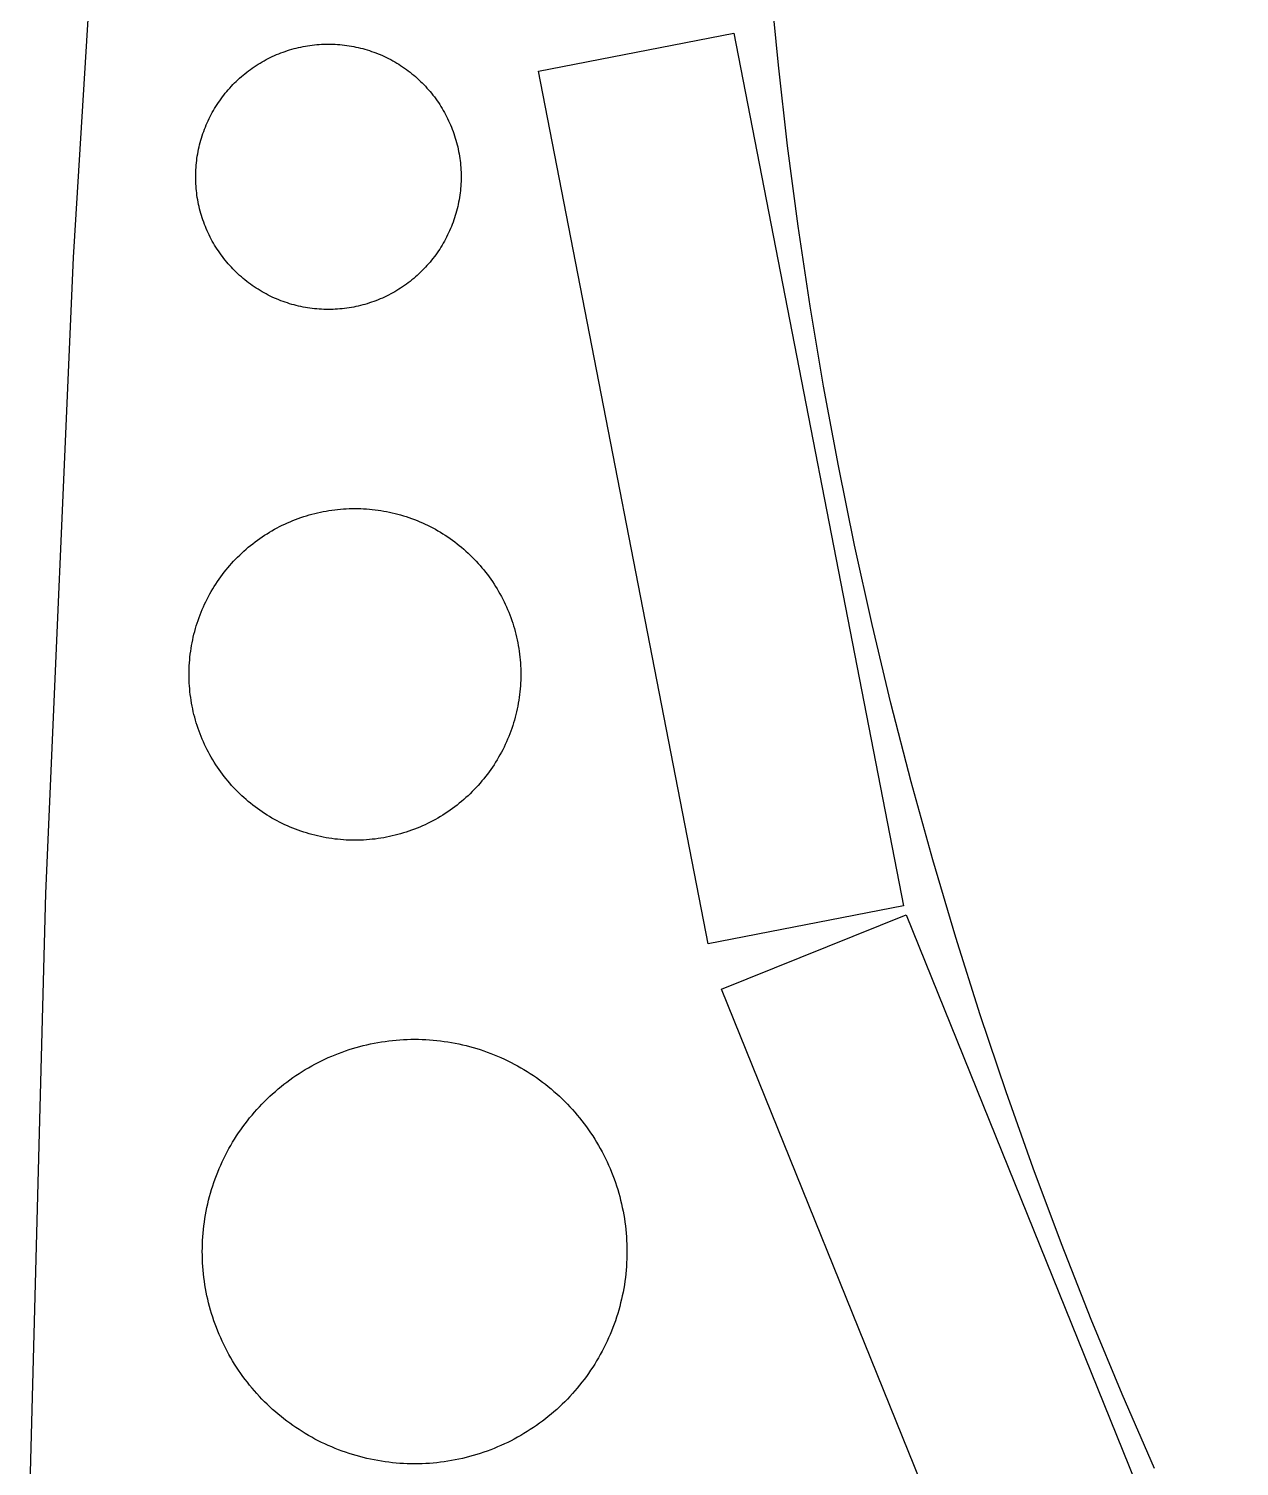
# Model space of a CAD drawing. Header units: metres. Extents: x 0 to 272, y 0 to 710.
# Drawn here: x 0.8 to 183.3, y 205.6 to 422.3 of the extents above; entities that cross this region are included whole.
import ezdxf

# ---------------------------------------------------------------- set-up
doc = ezdxf.new("R2010")
doc.units = ezdxf.units.M

msp = doc.modelspace()

# ---------------------------------------------------------------- linework, layer by layer
for p, q in [((13.3977, 483.661), (7.53755, 387.848)), ((113.835, 416.83), (112.664, 428.991)), ((77.6831, 415.906), (107.132, 421.63)), ((107.132, 421.63), (132.7, 290.092)), ((37.5476, 418.126), (37.8653, 418.271)), ((37.8653, 418.271), (38.1854, 418.41)), ((38.1854, 418.41), (38.5079, 418.544)), ((38.5079, 418.544), (38.8326, 418.672)), ((38.8326, 418.672), (39.1596, 418.794)), ((39.1596, 418.794), (39.4886, 418.91)), ((39.4886, 418.91), (39.8197, 419.021)), ((39.8197, 419.021), (40.1526, 419.126)), ((40.1526, 419.126), (40.4872, 419.225)), ((40.4872, 419.225), (40.8236, 419.319)), ((40.8236, 419.319), (41.1616, 419.406)), ((41.1616, 419.406), (41.501, 419.487)), ((41.501, 419.487), (41.8418, 419.563)), ((41.8418, 419.563), (42.1838, 419.633)), ((42.1838, 419.633), (42.527, 419.696)), ((42.527, 419.696), (42.8713, 419.754)), ((42.8713, 419.754), (43.2165, 419.805)), ((43.2165, 419.805), (43.5626, 419.851)), ((43.5626, 419.851), (43.9094, 419.89)), ((43.9094, 419.89), (44.2569, 419.924)), ((44.2569, 419.924), (44.6049, 419.951)), ((44.6049, 419.951), (44.9533, 419.973)), ((44.9533, 419.973), (45.302, 419.988)), ((45.302, 419.988), (45.6509, 419.997)), ((45.6509, 419.997), (46, 420)), ((46, 420), (46.349, 419.997)), ((46.349, 419.997), (46.698, 419.988)), ((46.698, 419.988), (47.0467, 419.973)), ((47.0467, 419.973), (47.3951, 419.951)), ((47.3951, 419.951), (47.7431, 419.924)), ((47.7431, 419.924), (48.0906, 419.89)), ((48.0906, 419.89), (48.4374, 419.851)), ((48.4374, 419.851), (48.7834, 419.805)), ((48.7834, 419.805), (49.1287, 419.754)), ((49.1287, 419.754), (49.473, 419.696)), ((49.473, 419.696), (49.8162, 419.633)), ((49.8162, 419.633), (50.1582, 419.563)), ((50.1582, 419.563), (50.499, 419.487)), ((50.499, 419.487), (50.8384, 419.406)), ((50.8384, 419.406), (51.1764, 419.319)), ((51.1764, 419.319), (51.5127, 419.225)), ((51.5127, 419.225), (51.8474, 419.126)), ((51.8474, 419.126), (52.1803, 419.021)), ((52.1803, 419.021), (52.5114, 418.91)), ((52.5114, 418.91), (52.8404, 418.794)), ((52.8404, 418.794), (53.1674, 418.672)), ((53.1674, 418.672), (53.4921, 418.544)), ((53.4921, 418.544), (53.8146, 418.41)), ((53.8146, 418.41), (54.1347, 418.271)), ((54.1347, 418.271), (54.4524, 418.126)), ((33.9637, 415.973), (34.2443, 416.18)), ((34.2443, 416.18), (34.5285, 416.383)), ((34.5285, 416.383), (34.8161, 416.581)), ((34.8161, 416.581), (35.1072, 416.773)), ((35.1072, 416.773), (35.4016, 416.961)), ((35.4016, 416.961), (35.6992, 417.143)), ((35.6992, 417.143), (36, 417.32)), ((36, 417.32), (36.3038, 417.492)), ((36.3038, 417.492), (36.6106, 417.659)), ((36.6106, 417.659), (36.9202, 417.82)), ((36.9202, 417.82), (37.2326, 417.976)), ((37.2326, 417.976), (37.5476, 418.126)), ((54.4524, 418.126), (54.7674, 417.976)), ((54.7674, 417.976), (55.0798, 417.82)), ((55.0798, 417.82), (55.3894, 417.659)), ((55.3894, 417.659), (55.6962, 417.492)), ((55.6962, 417.492), (56, 417.32)), ((56, 417.32), (56.3008, 417.143)), ((56.3008, 417.143), (56.5984, 416.961)), ((56.5984, 416.961), (56.8928, 416.773)), ((56.8928, 416.773), (57.1839, 416.581)), ((57.1839, 416.581), (57.4715, 416.383)), ((57.4715, 416.383), (57.7557, 416.18)), ((57.7557, 416.18), (58.0363, 415.973)), ((115.218, 404.691), (113.835, 416.83)), ((31.3729, 413.64), (31.6132, 413.893)), ((31.6132, 413.893), (31.8578, 414.142)), ((31.8578, 414.142), (32.1068, 414.387)), ((32.1068, 414.387), (32.36, 414.627)), ((32.36, 414.627), (32.6174, 414.863)), ((32.6174, 414.863), (32.8788, 415.094)), ((32.8788, 415.094), (33.1442, 415.321)), ((33.1442, 415.321), (33.4136, 415.543)), ((33.4136, 415.543), (33.6868, 415.76)), ((33.6868, 415.76), (33.9637, 415.973)), ((58.0363, 415.973), (58.3132, 415.76)), ((58.3132, 415.76), (58.5864, 415.543)), ((58.5864, 415.543), (58.8557, 415.321)), ((58.8557, 415.321), (59.1212, 415.094)), ((59.1212, 415.094), (59.3826, 414.863)), ((59.3826, 414.863), (59.64, 414.627)), ((59.64, 414.627), (59.8932, 414.387)), ((59.8932, 414.387), (60.1421, 414.142)), ((60.1421, 414.142), (60.3868, 413.893)), ((60.3868, 413.893), (60.6271, 413.64)), ((103.251, 284.368), (77.6831, 415.906)), ((29.617, 411.472), (29.8197, 411.756)), ((29.8197, 411.756), (30.0273, 412.036)), ((30.0273, 412.036), (30.2398, 412.313)), ((30.2398, 412.313), (30.4571, 412.586)), ((30.4571, 412.586), (30.6791, 412.856)), ((30.6791, 412.856), (30.9058, 413.121)), ((30.9058, 413.121), (31.1371, 413.383)), ((31.1371, 413.383), (31.3729, 413.64)), ((60.6271, 413.64), (60.8629, 413.383)), ((60.8629, 413.383), (61.0942, 413.121)), ((61.0942, 413.121), (61.3209, 412.856)), ((61.3209, 412.856), (61.5429, 412.586)), ((61.5429, 412.586), (61.7602, 412.313)), ((61.7602, 412.313), (61.9727, 412.036)), ((61.9727, 412.036), (62.1803, 411.756)), ((62.1803, 411.756), (62.383, 411.472)), ((28.341, 409.389), (28.5076, 409.696)), ((28.5076, 409.696), (28.6795, 410)), ((28.6795, 410), (28.8566, 410.301)), ((28.8566, 410.301), (29.039, 410.598)), ((29.039, 410.598), (29.2266, 410.893)), ((29.2266, 410.893), (29.4192, 411.184)), ((29.4192, 411.184), (29.617, 411.472)), ((62.383, 411.472), (62.5807, 411.184)), ((62.5807, 411.184), (62.7734, 410.893)), ((62.7734, 410.893), (62.961, 410.598)), ((62.961, 410.598), (63.1433, 410.301)), ((63.1433, 410.301), (63.3205, 410)), ((63.3205, 410), (63.4924, 409.696)), ((63.4924, 409.696), (63.659, 409.389)), ((27.3284, 407.167), (27.4563, 407.492)), ((27.4563, 407.492), (27.5899, 407.815)), ((27.5899, 407.815), (27.7291, 408.135)), ((27.7291, 408.135), (27.8738, 408.452)), ((27.8738, 408.452), (28.0241, 408.767)), ((28.0241, 408.767), (28.1799, 409.08)), ((28.1799, 409.08), (28.341, 409.389)), ((63.659, 409.389), (63.8201, 409.08)), ((63.8201, 409.08), (63.9759, 408.767)), ((63.9759, 408.767), (64.1261, 408.452)), ((64.1261, 408.452), (64.2709, 408.135)), ((64.2709, 408.135), (64.4101, 407.815)), ((64.4101, 407.815), (64.5437, 407.492)), ((64.5437, 407.492), (64.6716, 407.167)), ((26.6815, 405.176), (26.7748, 405.513)), ((26.7748, 405.513), (26.8739, 405.847)), ((26.8739, 405.847), (26.9789, 406.18)), ((26.9789, 406.18), (27.0896, 406.511)), ((27.0896, 406.511), (27.2061, 406.84)), ((27.2061, 406.84), (27.3284, 407.167)), ((64.6716, 407.167), (64.7938, 406.84)), ((64.7938, 406.84), (64.9104, 406.511)), ((64.9104, 406.511), (65.0211, 406.18)), ((65.0211, 406.18), (65.1261, 405.847)), ((65.1261, 405.847), (65.2252, 405.513)), ((65.2252, 405.513), (65.3185, 405.176)), ((26.1946, 402.783), (26.2462, 403.129)), ((26.2462, 403.129), (26.3038, 403.473)), ((26.3038, 403.473), (26.3674, 403.816)), ((26.3674, 403.816), (26.437, 404.158)), ((26.437, 404.158), (26.5126, 404.499)), ((26.5126, 404.499), (26.5941, 404.838)), ((26.5941, 404.838), (26.6815, 405.176)), ((65.3185, 405.176), (65.4059, 404.838)), ((65.4059, 404.838), (65.4874, 404.499)), ((65.4874, 404.499), (65.5629, 404.158)), ((65.5629, 404.158), (65.6325, 403.816)), ((65.6325, 403.816), (65.6962, 403.473)), ((65.6962, 403.473), (65.7538, 403.129)), ((65.7538, 403.129), (65.8054, 402.783)), ((116.812, 392.579), (115.218, 404.691)), ((26.0122, 400.698), (26.0274, 401.047)), ((26.0274, 401.047), (26.0487, 401.395)), ((26.0487, 401.395), (26.0761, 401.743)), ((26.0761, 401.743), (26.1096, 402.091)), ((26.1096, 402.091), (26.1491, 402.437)), ((26.1491, 402.437), (26.1946, 402.783)), ((65.8054, 402.783), (65.8509, 402.437)), ((65.8509, 402.437), (65.8904, 402.091)), ((65.8904, 402.091), (65.9239, 401.743)), ((65.9239, 401.743), (65.9513, 401.395)), ((65.9513, 401.395), (65.9726, 401.047)), ((65.9726, 401.047), (65.9878, 400.698)), ((26, 400), (26.003, 400.349)), ((26.003, 399.651), (26, 400)), ((26.003, 400.349), (26.0122, 400.698)), ((26.0122, 399.302), (26.003, 399.651)), ((26.0274, 398.953), (26.0122, 399.302)), ((26.0487, 398.605), (26.0274, 398.953)), ((65.9726, 398.953), (65.9513, 398.605)), ((65.9878, 399.302), (65.9726, 398.953)), ((65.9878, 400.698), (65.9969, 400.349)), ((65.9969, 399.651), (65.9878, 399.302)), ((65.9969, 400.349), (66, 400)), ((66, 400), (65.9969, 399.651)), ((26.0761, 398.257), (26.0487, 398.605)), ((26.1096, 397.909), (26.0761, 398.257)), ((26.1491, 397.563), (26.1096, 397.909)), ((26.1946, 397.217), (26.1491, 397.563)), ((26.2462, 396.871), (26.1946, 397.217)), ((26.3038, 396.527), (26.2462, 396.871)), ((26.3674, 396.184), (26.3038, 396.527)), ((65.6962, 396.527), (65.6325, 396.184)), ((65.7538, 396.871), (65.6962, 396.527)), ((65.8054, 397.217), (65.7538, 396.871)), ((65.8509, 397.563), (65.8054, 397.217)), ((65.8904, 397.909), (65.8509, 397.563)), ((65.9239, 398.257), (65.8904, 397.909)), ((65.9513, 398.605), (65.9239, 398.257)), ((26.437, 395.842), (26.3674, 396.184)), ((26.5126, 395.501), (26.437, 395.842)), ((26.5941, 395.162), (26.5126, 395.501)), ((26.6815, 394.824), (26.5941, 395.162)), ((26.7748, 394.487), (26.6815, 394.824)), ((26.8739, 394.153), (26.7748, 394.487)), ((65.2252, 394.487), (65.1261, 394.153)), ((65.3185, 394.824), (65.2252, 394.487)), ((65.4059, 395.162), (65.3185, 394.824)), ((65.4874, 395.501), (65.4059, 395.162)), ((65.5629, 395.842), (65.4874, 395.501)), ((65.6325, 396.184), (65.5629, 395.842)), ((26.9789, 393.82), (26.8739, 394.153)), ((27.0896, 393.489), (26.9789, 393.82)), ((27.2061, 393.16), (27.0896, 393.489)), ((27.3284, 392.833), (27.2061, 393.16)), ((27.4563, 392.508), (27.3284, 392.833)), ((27.5899, 392.185), (27.4563, 392.508)), ((27.7291, 391.865), (27.5899, 392.185)), ((64.4101, 392.185), (64.2709, 391.865)), ((64.5437, 392.508), (64.4101, 392.185)), ((64.6716, 392.833), (64.5437, 392.508)), ((64.7938, 393.16), (64.6716, 392.833)), ((64.9104, 393.489), (64.7938, 393.16)), ((65.0211, 393.82), (64.9104, 393.489)), ((65.1261, 394.153), (65.0211, 393.82)), ((118.618, 380.496), (116.812, 392.579)), ((27.8738, 391.548), (27.7291, 391.865)), ((28.0241, 391.233), (27.8738, 391.548)), ((28.1799, 390.92), (28.0241, 391.233)), ((28.341, 390.611), (28.1799, 390.92)), ((28.5076, 390.304), (28.341, 390.611)), ((28.6795, 390), (28.5076, 390.304)), ((63.4924, 390.304), (63.3205, 390)), ((63.659, 390.611), (63.4924, 390.304)), ((63.8201, 390.92), (63.659, 390.611)), ((63.9759, 391.233), (63.8201, 390.92)), ((64.1261, 391.548), (63.9759, 391.233)), ((64.2709, 391.865), (64.1261, 391.548)), ((7.53755, 387.848), (3.35045, 291.947)), ((28.8566, 389.699), (28.6795, 390)), ((29.039, 389.402), (28.8566, 389.699)), ((29.2266, 389.107), (29.039, 389.402)), ((29.4192, 388.816), (29.2266, 389.107)), ((29.617, 388.528), (29.4192, 388.816)), ((29.8197, 388.244), (29.617, 388.528)), ((30.0273, 387.964), (29.8197, 388.244)), ((30.2398, 387.687), (30.0273, 387.964)), ((61.9727, 387.964), (61.7602, 387.687)), ((62.1803, 388.244), (61.9727, 387.964)), ((62.383, 388.528), (62.1803, 388.244)), ((62.5807, 388.816), (62.383, 388.528)), ((62.7734, 389.107), (62.5807, 388.816)), ((62.961, 389.402), (62.7734, 389.107)), ((63.1433, 389.699), (62.961, 389.402)), ((63.3205, 390), (63.1433, 389.699)), ((30.4571, 387.414), (30.2398, 387.687)), ((30.6791, 387.144), (30.4571, 387.414)), ((30.9058, 386.879), (30.6791, 387.144)), ((31.1371, 386.617), (30.9058, 386.879)), ((31.3729, 386.36), (31.1371, 386.617)), ((31.6132, 386.107), (31.3729, 386.36)), ((31.8578, 385.858), (31.6132, 386.107)), ((32.1068, 385.613), (31.8578, 385.858)), ((60.1421, 385.858), (59.8932, 385.613)), ((60.3868, 386.107), (60.1421, 385.858)), ((60.6271, 386.36), (60.3868, 386.107)), ((60.8629, 386.617), (60.6271, 386.36)), ((61.0942, 386.879), (60.8629, 386.617)), ((61.3209, 387.144), (61.0942, 386.879)), ((61.5429, 387.414), (61.3209, 387.144)), ((61.7602, 387.687), (61.5429, 387.414)), ((32.36, 385.373), (32.1068, 385.613)), ((32.6174, 385.137), (32.36, 385.373)), ((32.8788, 384.906), (32.6174, 385.137)), ((33.1442, 384.679), (32.8788, 384.906)), ((33.4136, 384.457), (33.1442, 384.679)), ((33.6868, 384.24), (33.4136, 384.457)), ((33.9637, 384.027), (33.6868, 384.24)), ((34.2443, 383.82), (33.9637, 384.027)), ((34.5285, 383.617), (34.2443, 383.82)), ((34.8161, 383.419), (34.5285, 383.617)), ((57.4715, 383.617), (57.1839, 383.419)), ((57.7557, 383.82), (57.4715, 383.617)), ((58.0363, 384.027), (57.7557, 383.82)), ((58.3132, 384.24), (58.0363, 384.027)), ((58.5864, 384.457), (58.3132, 384.24)), ((58.8557, 384.679), (58.5864, 384.457)), ((59.1212, 384.906), (58.8557, 384.679)), ((59.3826, 385.137), (59.1212, 384.906)), ((59.64, 385.373), (59.3826, 385.137)), ((59.8932, 385.613), (59.64, 385.373)), ((35.1072, 383.227), (34.8161, 383.419)), ((35.4016, 383.039), (35.1072, 383.227)), ((35.6992, 382.857), (35.4016, 383.039)), ((36, 382.679), (35.6992, 382.857)), ((36.3038, 382.508), (36, 382.679)), ((36.6106, 382.341), (36.3038, 382.508)), ((36.9202, 382.18), (36.6106, 382.341)), ((37.2326, 382.024), (36.9202, 382.18)), ((37.5476, 381.874), (37.2326, 382.024)), ((37.8653, 381.729), (37.5476, 381.874)), ((38.1854, 381.59), (37.8653, 381.729)), ((38.5079, 381.456), (38.1854, 381.59)), ((38.8326, 381.328), (38.5079, 381.456)), ((53.4921, 381.456), (53.1674, 381.328)), ((53.8146, 381.59), (53.4921, 381.456)), ((54.1347, 381.729), (53.8146, 381.59)), ((54.4524, 381.874), (54.1347, 381.729)), ((54.7674, 382.024), (54.4524, 381.874)), ((55.0798, 382.18), (54.7674, 382.024)), ((55.3894, 382.341), (55.0798, 382.18)), ((55.6962, 382.508), (55.3894, 382.341)), ((56, 382.679), (55.6962, 382.508)), ((56.3008, 382.857), (56, 382.679)), ((56.5984, 383.039), (56.3008, 382.857)), ((56.8928, 383.227), (56.5984, 383.039)), ((57.1839, 383.419), (56.8928, 383.227)), ((39.1596, 381.206), (38.8326, 381.328)), ((39.4886, 381.09), (39.1596, 381.206)), ((39.8197, 380.979), (39.4886, 381.09)), ((40.1526, 380.874), (39.8197, 380.979)), ((40.4872, 380.775), (40.1526, 380.874)), ((40.8236, 380.681), (40.4872, 380.775)), ((41.1616, 380.594), (40.8236, 380.681)), ((41.501, 380.513), (41.1616, 380.594)), ((41.8418, 380.437), (41.501, 380.513)), ((42.1838, 380.367), (41.8418, 380.437)), ((42.527, 380.304), (42.1838, 380.367)), ((42.8713, 380.246), (42.527, 380.304)), ((43.2165, 380.195), (42.8713, 380.246)), ((43.5626, 380.149), (43.2165, 380.195)), ((43.9094, 380.11), (43.5626, 380.149)), ((44.2569, 380.076), (43.9094, 380.11)), ((44.6049, 380.049), (44.2569, 380.076)), ((44.9533, 380.027), (44.6049, 380.049)), ((45.302, 380.012), (44.9533, 380.027)), ((45.6509, 380.003), (45.302, 380.012)), ((46, 380), (45.6509, 380.003)), ((46.349, 380.003), (46, 380)), ((46.698, 380.012), (46.349, 380.003)), ((47.0467, 380.027), (46.698, 380.012)), ((47.3951, 380.049), (47.0467, 380.027)), ((47.7431, 380.076), (47.3951, 380.049)), ((48.0906, 380.11), (47.7431, 380.076)), ((48.4374, 380.149), (48.0906, 380.11)), ((48.7834, 380.195), (48.4374, 380.149)), ((49.1287, 380.246), (48.7834, 380.195)), ((49.473, 380.304), (49.1287, 380.246)), ((49.8162, 380.367), (49.473, 380.304)), ((50.1582, 380.437), (49.8162, 380.367)), ((50.499, 380.513), (50.1582, 380.437)), ((50.8384, 380.594), (50.499, 380.513)), ((51.1764, 380.681), (50.8384, 380.594)), ((51.5127, 380.775), (51.1764, 380.681)), ((51.8474, 380.874), (51.5127, 380.775)), ((52.1803, 380.979), (51.8474, 380.874)), ((52.5114, 381.09), (52.1803, 380.979)), ((52.8404, 381.206), (52.5114, 381.09)), ((53.1674, 381.328), (52.8404, 381.206)), ((120.635, 368.446), (118.618, 380.496)), ((122.861, 356.434), (120.635, 368.446)), ((125.297, 344.462), (122.861, 356.434)), ((42.2746, 348.776), (42.6907, 348.908)), ((42.6907, 348.908), (43.1091, 349.032)), ((43.1091, 349.032), (43.5295, 349.148)), ((43.5295, 349.148), (43.952, 349.257)), ((43.952, 349.257), (44.3762, 349.359)), ((44.3762, 349.359), (44.8022, 349.454)), ((44.8022, 349.454), (45.2298, 349.541)), ((45.2298, 349.541), (45.6588, 349.62)), ((45.6588, 349.62), (46.0891, 349.692)), ((46.0891, 349.692), (46.5207, 349.757)), ((46.5207, 349.757), (46.9533, 349.814)), ((46.9533, 349.814), (47.3868, 349.863)), ((47.3868, 349.863), (47.8211, 349.905)), ((47.8211, 349.905), (48.2561, 349.939)), ((48.2561, 349.939), (48.6916, 349.966)), ((48.6916, 349.966), (49.1275, 349.985)), ((49.1275, 349.985), (49.5637, 349.996)), ((49.5637, 349.996), (50, 350)), ((50, 350), (50.4363, 349.996)), ((50.4363, 349.996), (50.8725, 349.985)), ((50.8725, 349.985), (51.3084, 349.966)), ((51.3084, 349.966), (51.7439, 349.939)), ((51.7439, 349.939), (52.1789, 349.905)), ((52.1789, 349.905), (52.6132, 349.863)), ((52.6132, 349.863), (53.0467, 349.814)), ((53.0467, 349.814), (53.4793, 349.757)), ((53.4793, 349.757), (53.9109, 349.692)), ((53.9109, 349.692), (54.3412, 349.62)), ((54.3412, 349.62), (54.7702, 349.541)), ((54.7702, 349.541), (55.1978, 349.454)), ((55.1978, 349.454), (55.6238, 349.359)), ((55.6238, 349.359), (56.048, 349.257)), ((56.048, 349.257), (56.4705, 349.148)), ((56.4705, 349.148), (56.8909, 349.032)), ((56.8909, 349.032), (57.3093, 348.908)), ((57.3093, 348.908), (57.7254, 348.776)), ((37.5, 346.651), (37.8797, 346.865)), ((37.8797, 346.865), (38.2632, 347.074)), ((38.2632, 347.074), (38.6502, 347.275)), ((38.6502, 347.275), (39.0407, 347.47)), ((39.0407, 347.47), (39.4345, 347.658)), ((39.4345, 347.658), (39.8316, 347.839)), ((39.8316, 347.839), (40.2317, 348.013)), ((40.2317, 348.013), (40.6348, 348.18)), ((40.6348, 348.18), (41.0408, 348.34)), ((41.0408, 348.34), (41.4495, 348.492)), ((41.4495, 348.492), (41.8608, 348.638)), ((41.8608, 348.638), (42.2746, 348.776)), ((57.7254, 348.776), (58.1392, 348.638)), ((58.1392, 348.638), (58.5505, 348.492)), ((58.5505, 348.492), (58.9592, 348.34)), ((58.9592, 348.34), (59.3652, 348.18)), ((59.3652, 348.18), (59.7683, 348.013)), ((59.7683, 348.013), (60.1684, 347.839)), ((60.1684, 347.839), (60.5654, 347.658)), ((60.5654, 347.658), (60.9593, 347.47)), ((60.9593, 347.47), (61.3498, 347.275)), ((61.3498, 347.275), (61.7368, 347.074)), ((61.7368, 347.074), (62.1202, 346.865)), ((62.1202, 346.865), (62.5, 346.651)), ((34.267, 344.429), (34.6085, 344.7)), ((34.6085, 344.7), (34.9546, 344.966)), ((34.9546, 344.966), (35.3054, 345.225)), ((35.3054, 345.225), (35.6606, 345.479)), ((35.6606, 345.479), (36.0202, 345.726)), ((36.0202, 345.726), (36.384, 345.967)), ((36.384, 345.967), (36.752, 346.201)), ((36.752, 346.201), (37.124, 346.429)), ((37.124, 346.429), (37.5, 346.651)), ((62.5, 346.651), (62.8759, 346.429)), ((62.8759, 346.429), (63.248, 346.201)), ((63.248, 346.201), (63.616, 345.967)), ((63.616, 345.967), (63.9798, 345.726)), ((63.9798, 345.726), (64.3394, 345.479)), ((64.3394, 345.479), (64.6946, 345.225)), ((64.6946, 345.225), (65.0454, 344.966)), ((65.0454, 344.966), (65.3915, 344.7)), ((65.3915, 344.7), (65.733, 344.429)), ((31.7162, 342.05), (32.0165, 342.366)), ((32.0165, 342.366), (32.3223, 342.678)), ((32.3223, 342.678), (32.6335, 342.983)), ((32.6335, 342.983), (32.95, 343.284)), ((32.95, 343.284), (33.2717, 343.579)), ((33.2717, 343.579), (33.5985, 343.868)), ((33.5985, 343.868), (33.9303, 344.151)), ((33.9303, 344.151), (34.267, 344.429)), ((65.733, 344.429), (66.0697, 344.151)), ((66.0697, 344.151), (66.4015, 343.868)), ((66.4015, 343.868), (66.7283, 343.579)), ((66.7283, 343.579), (67.05, 343.284)), ((67.05, 343.284), (67.3665, 342.983)), ((67.3665, 342.983), (67.6777, 342.678)), ((67.6777, 342.678), (67.9835, 342.366)), ((67.9835, 342.366), (68.2838, 342.05)), ((127.941, 332.534), (125.297, 344.462)), ((30.0341, 340.045), (30.2997, 340.392)), ((30.2997, 340.392), (30.5714, 340.733)), ((30.5714, 340.733), (30.8489, 341.07)), ((30.8489, 341.07), (31.1322, 341.401)), ((31.1322, 341.401), (31.4214, 341.728)), ((31.4214, 341.728), (31.7162, 342.05)), ((68.2838, 342.05), (68.5786, 341.728)), ((68.5786, 341.728), (68.8677, 341.401)), ((68.8677, 341.401), (69.1511, 341.07)), ((69.1511, 341.07), (69.4286, 340.733)), ((69.4286, 340.733), (69.7003, 340.392)), ((69.7003, 340.392), (69.9659, 340.045)), ((28.5708, 337.876), (28.7988, 338.248)), ((28.7988, 338.248), (29.0332, 338.616)), ((29.0332, 338.616), (29.274, 338.98)), ((29.274, 338.98), (29.5212, 339.339)), ((29.5212, 339.339), (29.7746, 339.695)), ((29.7746, 339.695), (30.0341, 340.045)), ((69.9659, 340.045), (70.2254, 339.695)), ((70.2254, 339.695), (70.4788, 339.339)), ((70.4788, 339.339), (70.7259, 338.98)), ((70.7259, 338.98), (70.9668, 338.616)), ((70.9668, 338.616), (71.2012, 338.248)), ((71.2012, 338.248), (71.4292, 337.876)), ((27.3423, 335.565), (27.5301, 335.959)), ((27.5301, 335.959), (27.7248, 336.35)), ((27.7248, 336.35), (27.9263, 336.737)), ((27.9263, 336.737), (28.1345, 337.12)), ((28.1345, 337.12), (28.3493, 337.5)), ((28.3493, 337.5), (28.5708, 337.876)), ((71.4292, 337.876), (71.6506, 337.5)), ((71.6506, 337.5), (71.8655, 337.12)), ((71.8655, 337.12), (72.0737, 336.737)), ((72.0737, 336.737), (72.2752, 336.35)), ((72.2752, 336.35), (72.4698, 335.959)), ((72.4698, 335.959), (72.6577, 335.565)), ((26.5077, 333.55), (26.6605, 333.959)), ((26.6605, 333.959), (26.8204, 334.365)), ((26.8204, 334.365), (26.9874, 334.768)), ((26.9874, 334.768), (27.1614, 335.168)), ((27.1614, 335.168), (27.3423, 335.565)), ((72.6577, 335.565), (72.8386, 335.168)), ((72.8386, 335.168), (73.0126, 334.768)), ((73.0126, 334.768), (73.1796, 334.365)), ((73.1796, 334.365), (73.3395, 333.959)), ((73.3395, 333.959), (73.4923, 333.55)), ((25.8519, 331.47), (25.9684, 331.891)), ((25.9684, 331.891), (26.0924, 332.309)), ((26.0924, 332.309), (26.2236, 332.725)), ((26.2236, 332.725), (26.362, 333.139)), ((26.362, 333.139), (26.5077, 333.55)), ((73.4923, 333.55), (73.638, 333.139)), ((73.638, 333.139), (73.7764, 332.725)), ((73.7764, 332.725), (73.9076, 332.309)), ((73.9076, 332.309), (74.0315, 331.891)), ((74.0315, 331.891), (74.1481, 331.47)), ((130.793, 320.655), (127.941, 332.534)), ((25.3798, 329.341), (25.4593, 329.77)), ((25.4593, 329.77), (25.5463, 330.198)), ((25.5463, 330.198), (25.6407, 330.624)), ((25.6407, 330.624), (25.7426, 331.048)), ((25.7426, 331.048), (25.8519, 331.47)), ((74.1481, 331.47), (74.2574, 331.048)), ((74.2574, 331.048), (74.3592, 330.624)), ((74.3592, 330.624), (74.4537, 330.198)), ((74.4537, 330.198), (74.5407, 329.77)), ((74.5407, 329.77), (74.6202, 329.341)), ((25.0609, 326.744), (25.0951, 327.179)), ((25.0951, 327.179), (25.1369, 327.613)), ((25.1369, 327.613), (25.1863, 328.047)), ((25.1863, 328.047), (25.2433, 328.479)), ((25.2433, 328.479), (25.3078, 328.911)), ((25.3078, 328.911), (25.3798, 329.341)), ((74.6202, 329.341), (74.6922, 328.911)), ((74.6922, 328.911), (74.7567, 328.479)), ((74.7567, 328.479), (74.8136, 328.047)), ((74.8136, 328.047), (74.863, 327.613)), ((74.863, 327.613), (74.9049, 327.179)), ((74.9049, 327.179), (74.9391, 326.744)), ((25, 325), (25.0038, 325.436)), ((25.0038, 325.436), (25.0152, 325.872)), ((25.0152, 325.872), (25.0343, 326.308)), ((25.0343, 326.308), (25.0609, 326.744)), ((74.9391, 326.744), (74.9657, 326.308)), ((74.9657, 326.308), (74.9848, 325.872)), ((74.9848, 325.872), (74.9962, 325.436)), ((74.9962, 325.436), (75, 325)), ((25.0038, 324.564), (25, 325)), ((25.0152, 324.128), (25.0038, 324.564)), ((25.0343, 323.692), (25.0152, 324.128)), ((25.0609, 323.256), (25.0343, 323.692)), ((25.0951, 322.821), (25.0609, 323.256)), ((74.9391, 323.256), (74.9049, 322.821)), ((74.9657, 323.692), (74.9391, 323.256)), ((74.9848, 324.128), (74.9657, 323.692)), ((74.9962, 324.564), (74.9848, 324.128)), ((75, 325), (74.9962, 324.564)), ((25.1369, 322.387), (25.0951, 322.821)), ((25.1863, 321.953), (25.1369, 322.387)), ((25.2433, 321.521), (25.1863, 321.953)), ((25.3078, 321.089), (25.2433, 321.521)), ((25.3798, 320.659), (25.3078, 321.089)), ((74.6922, 321.089), (74.6202, 320.659)), ((74.7567, 321.521), (74.6922, 321.089)), ((74.8136, 321.953), (74.7567, 321.521)), ((74.863, 322.387), (74.8136, 321.953)), ((74.9049, 322.821), (74.863, 322.387)), ((25.4593, 320.23), (25.3798, 320.659)), ((25.5463, 319.802), (25.4593, 320.23)), ((25.6407, 319.376), (25.5463, 319.802)), ((25.7426, 318.952), (25.6407, 319.376)), ((25.8519, 318.53), (25.7426, 318.952)), ((25.9684, 318.109), (25.8519, 318.53)), ((74.1481, 318.53), (74.0315, 318.109)), ((74.2574, 318.952), (74.1481, 318.53)), ((74.3592, 319.376), (74.2574, 318.952)), ((74.4537, 319.802), (74.3592, 319.376)), ((74.5407, 320.23), (74.4537, 319.802)), ((74.6202, 320.659), (74.5407, 320.23)), ((133.852, 308.827), (130.793, 320.655)), ((26.0924, 317.691), (25.9684, 318.109)), ((26.2236, 317.275), (26.0924, 317.691)), ((26.362, 316.861), (26.2236, 317.275)), ((26.5077, 316.449), (26.362, 316.861)), ((26.6605, 316.041), (26.5077, 316.449)), ((73.4923, 316.449), (73.3395, 316.041)), ((73.638, 316.861), (73.4923, 316.449)), ((73.7764, 317.275), (73.638, 316.861)), ((73.9076, 317.691), (73.7764, 317.275)), ((74.0315, 318.109), (73.9076, 317.691)), ((26.8204, 315.635), (26.6605, 316.041)), ((26.9874, 315.232), (26.8204, 315.635)), ((27.1614, 314.832), (26.9874, 315.232)), ((27.3423, 314.435), (27.1614, 314.832)), ((27.5301, 314.041), (27.3423, 314.435)), ((72.6577, 314.435), (72.4698, 314.041)), ((72.8386, 314.832), (72.6577, 314.435)), ((73.0126, 315.232), (72.8386, 314.832)), ((73.1796, 315.635), (73.0126, 315.232)), ((73.3395, 316.041), (73.1796, 315.635)), ((27.7248, 313.65), (27.5301, 314.041)), ((27.9263, 313.263), (27.7248, 313.65)), ((28.1345, 312.88), (27.9263, 313.263)), ((28.3493, 312.5), (28.1345, 312.88)), ((28.5708, 312.124), (28.3493, 312.5)), ((28.7988, 311.752), (28.5708, 312.124)), ((71.4292, 312.124), (71.2012, 311.752)), ((71.6506, 312.5), (71.4292, 312.124)), ((71.8655, 312.88), (71.6506, 312.5)), ((72.0737, 313.263), (71.8655, 312.88)), ((72.2752, 313.65), (72.0737, 313.263)), ((72.4698, 314.041), (72.2752, 313.65)), ((29.0332, 311.384), (28.7988, 311.752)), ((29.274, 311.02), (29.0332, 311.384)), ((29.5212, 310.661), (29.274, 311.02)), ((29.7746, 310.305), (29.5212, 310.661)), ((30.0341, 309.955), (29.7746, 310.305)), ((30.2997, 309.608), (30.0341, 309.955)), ((69.9659, 309.955), (69.7003, 309.608)), ((70.2254, 310.305), (69.9659, 309.955)), ((70.4788, 310.661), (70.2254, 310.305)), ((70.7259, 311.02), (70.4788, 310.661)), ((70.9668, 311.384), (70.7259, 311.02)), ((71.2012, 311.752), (70.9668, 311.384)), ((30.5714, 309.267), (30.2997, 309.608)), ((30.8489, 308.93), (30.5714, 309.267)), ((31.1322, 308.599), (30.8489, 308.93)), ((31.4214, 308.272), (31.1322, 308.599)), ((31.7162, 307.95), (31.4214, 308.272)), ((32.0165, 307.634), (31.7162, 307.95)), ((68.2838, 307.95), (67.9835, 307.634)), ((68.5786, 308.272), (68.2838, 307.95)), ((68.8677, 308.599), (68.5786, 308.272)), ((69.1511, 308.93), (68.8677, 308.599)), ((69.4286, 309.267), (69.1511, 308.93)), ((69.7003, 309.608), (69.4286, 309.267)), ((137.117, 297.054), (133.852, 308.827)), ((32.3223, 307.322), (32.0165, 307.634)), ((32.6335, 307.016), (32.3223, 307.322)), ((32.95, 306.716), (32.6335, 307.016)), ((33.2717, 306.421), (32.95, 306.716)), ((33.5985, 306.132), (33.2717, 306.421)), ((33.9303, 305.849), (33.5985, 306.132)), ((34.267, 305.571), (33.9303, 305.849)), ((34.6085, 305.3), (34.267, 305.571)), ((65.733, 305.571), (65.3915, 305.3)), ((66.0697, 305.849), (65.733, 305.571)), ((66.4015, 306.132), (66.0697, 305.849)), ((66.7283, 306.421), (66.4015, 306.132)), ((67.05, 306.716), (66.7283, 306.421)), ((67.3665, 307.016), (67.05, 306.716)), ((67.6777, 307.322), (67.3665, 307.016)), ((67.9835, 307.634), (67.6777, 307.322)), ((34.9546, 305.034), (34.6085, 305.3)), ((35.3054, 304.775), (34.9546, 305.034)), ((35.6606, 304.521), (35.3054, 304.775)), ((36.0202, 304.274), (35.6606, 304.521)), ((36.384, 304.033), (36.0202, 304.274)), ((36.752, 303.799), (36.384, 304.033)), ((37.124, 303.571), (36.752, 303.799)), ((37.5, 303.349), (37.124, 303.571)), ((37.8797, 303.135), (37.5, 303.349)), ((62.5, 303.349), (62.1202, 303.135)), ((62.8759, 303.571), (62.5, 303.349)), ((63.248, 303.799), (62.8759, 303.571)), ((63.616, 304.033), (63.248, 303.799)), ((63.9798, 304.274), (63.616, 304.033)), ((64.3394, 304.521), (63.9798, 304.274)), ((64.6946, 304.775), (64.3394, 304.521)), ((65.0454, 305.034), (64.6946, 304.775)), ((65.3915, 305.3), (65.0454, 305.034)), ((38.2632, 302.926), (37.8797, 303.135)), ((38.6502, 302.725), (38.2632, 302.926)), ((39.0407, 302.53), (38.6502, 302.725)), ((39.4345, 302.342), (39.0407, 302.53)), ((39.8316, 302.161), (39.4345, 302.342)), ((40.2317, 301.987), (39.8316, 302.161)), ((40.6348, 301.82), (40.2317, 301.987)), ((41.0408, 301.66), (40.6348, 301.82)), ((41.4495, 301.508), (41.0408, 301.66)), ((41.8608, 301.362), (41.4495, 301.508)), ((42.2746, 301.224), (41.8608, 301.362)), ((42.6907, 301.092), (42.2746, 301.224)), ((57.7254, 301.224), (57.3093, 301.092)), ((58.1392, 301.362), (57.7254, 301.224)), ((58.5505, 301.508), (58.1392, 301.362)), ((58.9592, 301.66), (58.5505, 301.508)), ((59.3652, 301.82), (58.9592, 301.66)), ((59.7683, 301.987), (59.3652, 301.82)), ((60.1684, 302.161), (59.7683, 301.987)), ((60.5654, 302.342), (60.1684, 302.161)), ((60.9593, 302.53), (60.5654, 302.342)), ((61.3498, 302.725), (60.9593, 302.53)), ((61.7368, 302.926), (61.3498, 302.725)), ((62.1202, 303.135), (61.7368, 302.926)), ((43.1091, 300.968), (42.6907, 301.092)), ((43.5295, 300.852), (43.1091, 300.968)), ((43.952, 300.743), (43.5295, 300.852)), ((44.3762, 300.641), (43.952, 300.743)), ((44.8022, 300.546), (44.3762, 300.641)), ((45.2298, 300.459), (44.8022, 300.546)), ((45.6588, 300.38), (45.2298, 300.459)), ((46.0891, 300.308), (45.6588, 300.38)), ((46.5207, 300.243), (46.0891, 300.308)), ((46.9533, 300.186), (46.5207, 300.243)), ((47.3868, 300.137), (46.9533, 300.186)), ((47.8211, 300.095), (47.3868, 300.137)), ((48.2561, 300.061), (47.8211, 300.095)), ((48.6916, 300.034), (48.2561, 300.061)), ((49.1275, 300.015), (48.6916, 300.034)), ((49.5637, 300.004), (49.1275, 300.015)), ((50, 300), (49.5637, 300.004)), ((50.4363, 300.004), (50, 300)), ((50.8725, 300.015), (50.4363, 300.004)), ((51.3084, 300.034), (50.8725, 300.015)), ((51.7439, 300.061), (51.3084, 300.034)), ((52.1789, 300.095), (51.7439, 300.061)), ((52.6132, 300.137), (52.1789, 300.095)), ((53.0467, 300.186), (52.6132, 300.137)), ((53.4793, 300.243), (53.0467, 300.186)), ((53.9109, 300.308), (53.4793, 300.243)), ((54.3412, 300.38), (53.9109, 300.308)), ((54.7702, 300.459), (54.3412, 300.38)), ((55.1978, 300.546), (54.7702, 300.459)), ((55.6238, 300.641), (55.1978, 300.546)), ((56.048, 300.743), (55.6238, 300.641)), ((56.4705, 300.852), (56.048, 300.743)), ((56.8909, 300.968), (56.4705, 300.852)), ((57.3093, 301.092), (56.8909, 300.968)), ((140.587, 285.34), (137.117, 297.054)), ((3.35045, 291.947), (0.83766, 195.988)), ((132.7, 290.092), (103.251, 284.368)), ((105.276, 277.535), (133.091, 288.773)), ((133.091, 288.773), (183.288, 164.53)), ((144.26, 273.688), (140.587, 285.34)), ((155.473, 153.292), (105.276, 277.535)), ((148.137, 262.102), (144.26, 273.688)), ((49.6441, 268.602), (50.1796, 268.76)), ((50.1796, 268.76), (50.7178, 268.91)), ((50.7178, 268.91), (51.2585, 269.049)), ((51.2585, 269.049), (51.8016, 269.18)), ((51.8016, 269.18), (52.3468, 269.301)), ((52.3468, 269.301), (52.8941, 269.412)), ((52.8941, 269.412), (53.4433, 269.514)), ((53.4433, 269.514), (53.9941, 269.606)), ((53.9941, 269.606), (54.5464, 269.689)), ((54.5464, 269.689), (55.1002, 269.761)), ((55.1002, 269.761), (55.6551, 269.825)), ((55.6551, 269.825), (56.211, 269.878)), ((56.211, 269.878), (56.7678, 269.922)), ((56.7678, 269.922), (57.3252, 269.956)), ((57.3252, 269.956), (57.8832, 269.98)), ((57.8832, 269.98), (58.4415, 269.995)), ((58.4415, 269.995), (59, 270)), ((59, 270), (59.5585, 269.995)), ((59.5585, 269.995), (60.1168, 269.98)), ((60.1168, 269.98), (60.6747, 269.956)), ((60.6747, 269.956), (61.2322, 269.922)), ((61.2322, 269.922), (61.789, 269.878)), ((61.789, 269.878), (62.3449, 269.825)), ((62.3449, 269.825), (62.8998, 269.761)), ((62.8998, 269.761), (63.4535, 269.689)), ((63.4535, 269.689), (64.0059, 269.606)), ((64.0059, 269.606), (64.5567, 269.514)), ((64.5567, 269.514), (65.1059, 269.412)), ((65.1059, 269.412), (65.6532, 269.301)), ((65.6532, 269.301), (66.1984, 269.18)), ((66.1984, 269.18), (66.7415, 269.049)), ((66.7415, 269.049), (67.2822, 268.91)), ((67.2822, 268.91), (67.8204, 268.76)), ((67.8204, 268.76), (68.3559, 268.602)), ((43.9769, 266.254), (44.4723, 266.512)), ((44.4723, 266.512), (44.9721, 266.761)), ((44.9721, 266.761), (45.4762, 267.002)), ((45.4762, 267.002), (45.9844, 267.233)), ((45.9844, 267.233), (46.4966, 267.456)), ((46.4966, 267.456), (47.0126, 267.67)), ((47.0126, 267.67), (47.5322, 267.875)), ((47.5322, 267.875), (48.0553, 268.07)), ((48.0553, 268.07), (48.5818, 268.257)), ((48.5818, 268.257), (49.1115, 268.434)), ((49.1115, 268.434), (49.6441, 268.602)), ((68.3559, 268.602), (68.8885, 268.434)), ((68.8885, 268.434), (69.4182, 268.257)), ((69.4182, 268.257), (69.9446, 268.07)), ((69.9446, 268.07), (70.4678, 267.875)), ((70.4678, 267.875), (70.9874, 267.67)), ((70.9874, 267.67), (71.5034, 267.456)), ((71.5034, 267.456), (72.0156, 267.233)), ((72.0156, 267.233), (72.5238, 267.002)), ((72.5238, 267.002), (73.0279, 266.761)), ((73.0279, 266.761), (73.5277, 266.512)), ((73.5277, 266.512), (74.0231, 266.254)), ((40.6456, 264.213), (41.1058, 264.529)), ((41.1058, 264.529), (41.5715, 264.837)), ((41.5715, 264.837), (42.0426, 265.138)), ((42.0426, 265.138), (42.5188, 265.429)), ((42.5188, 265.429), (43, 265.713)), ((43, 265.713), (43.4861, 265.988)), ((43.4861, 265.988), (43.9769, 266.254)), ((74.0231, 266.254), (74.5139, 265.988)), ((74.5139, 265.988), (75, 265.713)), ((75, 265.713), (75.4812, 265.429)), ((75.4812, 265.429), (75.9574, 265.138)), ((75.9574, 265.138), (76.4284, 264.837)), ((76.4284, 264.837), (76.8942, 264.529)), ((76.8942, 264.529), (77.3544, 264.213)), ((38.0061, 262.151), (38.4308, 262.513)), ((38.4308, 262.513), (38.8617, 262.869)), ((38.8617, 262.869), (39.2988, 263.216)), ((39.2988, 263.216), (39.7419, 263.556)), ((39.7419, 263.556), (40.1909, 263.889)), ((40.1909, 263.889), (40.6456, 264.213)), ((77.3544, 264.213), (77.8091, 263.889)), ((77.8091, 263.889), (78.2581, 263.556)), ((78.2581, 263.556), (78.7012, 263.216)), ((78.7012, 263.216), (79.1382, 262.869)), ((79.1382, 262.869), (79.5692, 262.513)), ((79.5692, 262.513), (79.9939, 262.151)), ((35.5967, 259.824), (35.9811, 260.229)), ((35.9811, 260.229), (36.3726, 260.627)), ((36.3726, 260.627), (36.7709, 261.019)), ((36.7709, 261.019), (37.176, 261.403)), ((37.176, 261.403), (37.5878, 261.781)), ((37.5878, 261.781), (38.0061, 262.151)), ((79.9939, 262.151), (80.4122, 261.781)), ((80.4122, 261.781), (80.8239, 261.403)), ((80.8239, 261.403), (81.2291, 261.019)), ((81.2291, 261.019), (81.6274, 260.627)), ((81.6274, 260.627), (82.0189, 260.229)), ((82.0189, 260.229), (82.4033, 259.824)), ((152.215, 250.586), (148.137, 262.102)), ((33.7836, 257.701), (34.1313, 258.138)), ((34.1313, 258.138), (34.4866, 258.569)), ((34.4866, 258.569), (34.8493, 258.994)), ((34.8493, 258.994), (35.2194, 259.412)), ((35.2194, 259.412), (35.5967, 259.824)), ((82.4033, 259.824), (82.7806, 259.412)), ((82.7806, 259.412), (83.1507, 258.994)), ((83.1507, 258.994), (83.5134, 258.569)), ((83.5134, 258.569), (83.8687, 258.138)), ((83.8687, 258.138), (84.2163, 257.701)), ((32.1625, 255.428), (32.4708, 255.894)), ((32.4708, 255.894), (32.7871, 256.354)), ((32.7871, 256.354), (33.1115, 256.809)), ((33.1115, 256.809), (33.4436, 257.258)), ((33.4436, 257.258), (33.7836, 257.701)), ((84.2163, 257.701), (84.5563, 257.258)), ((84.5563, 257.258), (84.8885, 256.809)), ((84.8885, 256.809), (85.2129, 256.354)), ((85.2129, 256.354), (85.5292, 255.894)), ((85.5292, 255.894), (85.8374, 255.428)), ((30.7457, 253.023), (31.0122, 253.514)), ((31.0122, 253.514), (31.2872, 254)), ((31.2872, 254), (31.5706, 254.481)), ((31.5706, 254.481), (31.8625, 254.957)), ((31.8625, 254.957), (32.1625, 255.428)), ((85.8374, 255.428), (86.1375, 254.957)), ((86.1375, 254.957), (86.4294, 254.481)), ((86.4294, 254.481), (86.7128, 254)), ((86.7128, 254), (86.9878, 253.514)), ((86.9878, 253.514), (87.2543, 253.023)), ((29.7665, 251.016), (29.9981, 251.524)), ((29.9981, 251.524), (30.2386, 252.028)), ((30.2386, 252.028), (30.4878, 252.528)), ((30.4878, 252.528), (30.7457, 253.023)), ((87.2543, 253.023), (87.5122, 252.528)), ((87.5122, 252.528), (87.7614, 252.028)), ((87.7614, 252.028), (88.0018, 251.524)), ((88.0018, 251.524), (88.2334, 251.016)), ((28.9298, 248.945), (29.1254, 249.468)), ((29.1254, 249.468), (29.3301, 249.987)), ((29.3301, 249.987), (29.5438, 250.503)), ((29.5438, 250.503), (29.7665, 251.016)), ((88.2334, 251.016), (88.4561, 250.503)), ((88.4561, 250.503), (88.6699, 249.987)), ((88.6699, 249.987), (88.8746, 249.468)), ((88.8746, 249.468), (89.0702, 248.945)), ((156.494, 239.142), (152.215, 250.586)), ((28.2396, 246.82), (28.3982, 247.356)), ((28.3982, 247.356), (28.5662, 247.889)), ((28.5662, 247.889), (28.7434, 248.418)), ((28.7434, 248.418), (28.9298, 248.945)), ((89.0702, 248.945), (89.2566, 248.418)), ((89.2566, 248.418), (89.4338, 247.889)), ((89.4338, 247.889), (89.6017, 247.356)), ((89.6017, 247.356), (89.7604, 246.82)), ((27.6993, 244.653), (27.8201, 245.198)), ((27.8201, 245.198), (27.9505, 245.741)), ((27.9505, 245.741), (28.0904, 246.282)), ((28.0904, 246.282), (28.2396, 246.82)), ((89.7604, 246.82), (89.9096, 246.282)), ((89.9096, 246.282), (90.0495, 245.741)), ((90.0495, 245.741), (90.1798, 245.198)), ((90.1798, 245.198), (90.3007, 244.653)), ((27.3114, 242.454), (27.394, 243.006)), ((27.394, 243.006), (27.4861, 243.557)), ((27.4861, 243.557), (27.5879, 244.106)), ((27.5879, 244.106), (27.6993, 244.653)), ((90.3007, 244.653), (90.4121, 244.106)), ((90.4121, 244.106), (90.5138, 243.557)), ((90.5138, 243.557), (90.606, 243.006)), ((90.606, 243.006), (90.6886, 242.454)), ((27.0779, 240.232), (27.1218, 240.789)), ((27.1218, 240.789), (27.1753, 241.345)), ((27.1753, 241.345), (27.2385, 241.9)), ((27.2385, 241.9), (27.3114, 242.454)), ((90.6886, 242.454), (90.7615, 241.9)), ((90.7615, 241.9), (90.8247, 241.345)), ((90.8247, 241.345), (90.8782, 240.789)), ((90.8782, 240.789), (90.922, 240.232)), ((27, 238), (27.0049, 238.558)), ((27.0049, 238.558), (27.0195, 239.117)), ((27.0195, 239.117), (27.0439, 239.675)), ((27.0439, 239.675), (27.0779, 240.232)), ((90.922, 240.232), (90.9561, 239.675)), ((90.9561, 239.675), (90.9805, 239.117)), ((90.9805, 239.117), (90.9951, 238.558)), ((90.9951, 238.558), (91, 238)), ((160.971, 227.775), (156.494, 239.142)), ((27.0049, 237.442), (27, 238)), ((27.0195, 236.883), (27.0049, 237.442)), ((27.0439, 236.325), (27.0195, 236.883)), ((27.0779, 235.768), (27.0439, 236.325)), ((90.9561, 236.325), (90.922, 235.768)), ((90.9805, 236.883), (90.9561, 236.325)), ((90.9951, 237.442), (90.9805, 236.883)), ((91, 238), (90.9951, 237.442)), ((27.1218, 235.211), (27.0779, 235.768)), ((27.1753, 234.655), (27.1218, 235.211)), ((27.2385, 234.1), (27.1753, 234.655)), ((27.3114, 233.546), (27.2385, 234.1)), ((90.7615, 234.1), (90.6886, 233.546)), ((90.8247, 234.655), (90.7615, 234.1)), ((90.8782, 235.211), (90.8247, 234.655)), ((90.922, 235.768), (90.8782, 235.211)), ((27.394, 232.994), (27.3114, 233.546)), ((27.4861, 232.443), (27.394, 232.994)), ((27.5879, 231.894), (27.4861, 232.443)), ((27.6993, 231.347), (27.5879, 231.894)), ((90.4121, 231.894), (90.3007, 231.347)), ((90.5138, 232.443), (90.4121, 231.894)), ((90.606, 232.994), (90.5138, 232.443)), ((90.6886, 233.546), (90.606, 232.994)), ((27.8201, 230.802), (27.6993, 231.347)), ((27.9505, 230.258), (27.8201, 230.802)), ((28.0904, 229.718), (27.9505, 230.258)), ((28.2396, 229.18), (28.0904, 229.718)), ((89.9096, 229.718), (89.7604, 229.18)), ((90.0495, 230.258), (89.9096, 229.718)), ((90.1798, 230.802), (90.0495, 230.258)), ((90.3007, 231.347), (90.1798, 230.802)), ((28.3982, 228.644), (28.2396, 229.18)), ((28.5662, 228.111), (28.3982, 228.644)), ((28.7434, 227.582), (28.5662, 228.111)), ((28.9298, 227.055), (28.7434, 227.582)), ((89.2566, 227.582), (89.0702, 227.055)), ((89.4338, 228.111), (89.2566, 227.582)), ((89.6017, 228.644), (89.4338, 228.111)), ((89.7604, 229.18), (89.6017, 228.644)), ((165.647, 216.488), (160.971, 227.775)), ((29.1254, 226.532), (28.9298, 227.055)), ((29.3301, 226.013), (29.1254, 226.532)), ((29.5438, 225.497), (29.3301, 226.013)), ((29.7665, 224.984), (29.5438, 225.497)), ((88.4561, 225.497), (88.2334, 224.984)), ((88.6699, 226.013), (88.4561, 225.497)), ((88.8746, 226.532), (88.6699, 226.013)), ((89.0702, 227.055), (88.8746, 226.532)), ((29.9981, 224.476), (29.7665, 224.984)), ((30.2386, 223.972), (29.9981, 224.476)), ((30.4878, 223.472), (30.2386, 223.972)), ((30.7457, 222.977), (30.4878, 223.472)), ((87.5122, 223.472), (87.2543, 222.977)), ((87.7614, 223.972), (87.5122, 223.472)), ((88.0018, 224.476), (87.7614, 223.972)), ((88.2334, 224.984), (88.0018, 224.476)), ((31.0122, 222.486), (30.7457, 222.977)), ((31.2872, 222), (31.0122, 222.486)), ((31.5706, 221.519), (31.2872, 222)), ((31.8625, 221.043), (31.5706, 221.519)), ((32.1625, 220.572), (31.8625, 221.043)), ((86.1375, 221.043), (85.8374, 220.572)), ((86.4294, 221.519), (86.1375, 221.043)), ((86.7128, 222), (86.4294, 221.519)), ((86.9878, 222.486), (86.7128, 222)), ((87.2543, 222.977), (86.9878, 222.486)), ((32.4708, 220.106), (32.1625, 220.572)), ((32.7871, 219.646), (32.4708, 220.106)), ((33.1115, 219.191), (32.7871, 219.646)), ((33.4436, 218.742), (33.1115, 219.191)), ((84.8885, 219.191), (84.5563, 218.742)), ((85.2129, 219.646), (84.8885, 219.191)), ((85.5292, 220.106), (85.2129, 219.646)), ((85.8374, 220.572), (85.5292, 220.106)), ((33.7836, 218.299), (33.4436, 218.742)), ((34.1313, 217.862), (33.7836, 218.299)), ((34.4866, 217.431), (34.1313, 217.862)), ((34.8493, 217.006), (34.4866, 217.431)), ((35.2194, 216.588), (34.8493, 217.006)), ((83.1507, 217.006), (82.7806, 216.588)), ((83.5134, 217.431), (83.1507, 217.006)), ((83.8687, 217.862), (83.5134, 217.431)), ((84.2163, 218.299), (83.8687, 217.862)), ((84.5563, 218.742), (84.2163, 218.299)), ((35.5967, 216.176), (35.2194, 216.588)), ((35.9811, 215.771), (35.5967, 216.176)), ((36.3726, 215.373), (35.9811, 215.771)), ((36.7709, 214.981), (36.3726, 215.373)), ((37.176, 214.597), (36.7709, 214.981)), ((37.5878, 214.219), (37.176, 214.597)), ((80.8239, 214.597), (80.4122, 214.219)), ((81.2291, 214.981), (80.8239, 214.597)), ((81.6274, 215.373), (81.2291, 214.981)), ((82.0189, 215.771), (81.6274, 215.373)), ((82.4033, 216.176), (82.0189, 215.771)), ((82.7806, 216.588), (82.4033, 216.176)), ((170.518, 205.284), (165.647, 216.488)), ((38.0061, 213.849), (37.5878, 214.219)), ((38.4308, 213.487), (38.0061, 213.849)), ((38.8617, 213.131), (38.4308, 213.487)), ((39.2988, 212.784), (38.8617, 213.131)), ((39.7419, 212.444), (39.2988, 212.784)), ((40.1909, 212.111), (39.7419, 212.444)), ((78.2581, 212.444), (77.8091, 212.111)), ((78.7012, 212.784), (78.2581, 212.444)), ((79.1382, 213.131), (78.7012, 212.784)), ((79.5692, 213.487), (79.1382, 213.131)), ((79.9939, 213.849), (79.5692, 213.487)), ((80.4122, 214.219), (79.9939, 213.849)), ((40.6456, 211.787), (40.1909, 212.111)), ((41.1058, 211.471), (40.6456, 211.787)), ((41.5715, 211.163), (41.1058, 211.471)), ((42.0426, 210.862), (41.5715, 211.163)), ((42.5188, 210.571), (42.0426, 210.862)), ((43, 210.287), (42.5188, 210.571)), ((43.4861, 210.012), (43, 210.287)), ((75, 210.287), (74.5139, 210.012)), ((75.4812, 210.571), (75, 210.287)), ((75.9574, 210.862), (75.4812, 210.571)), ((76.4284, 211.163), (75.9574, 210.862)), ((76.8942, 211.471), (76.4284, 211.163)), ((77.3544, 211.787), (76.8942, 211.471)), ((77.8091, 212.111), (77.3544, 211.787)), ((43.9769, 209.746), (43.4861, 210.012)), ((44.4723, 209.488), (43.9769, 209.746)), ((44.9721, 209.239), (44.4723, 209.488)), ((45.4762, 208.998), (44.9721, 209.239)), ((45.9844, 208.767), (45.4762, 208.998)), ((46.4966, 208.544), (45.9844, 208.767)), ((47.0126, 208.33), (46.4966, 208.544)), ((47.5322, 208.125), (47.0126, 208.33)), ((48.0553, 207.93), (47.5322, 208.125)), ((70.4678, 208.125), (69.9446, 207.93)), ((70.9874, 208.33), (70.4678, 208.125)), ((71.5034, 208.544), (70.9874, 208.33)), ((72.0156, 208.767), (71.5034, 208.544)), ((72.5238, 208.998), (72.0156, 208.767)), ((73.0279, 209.239), (72.5238, 208.998)), ((73.5277, 209.488), (73.0279, 209.239)), ((74.0231, 209.746), (73.5277, 209.488)), ((74.5139, 210.012), (74.0231, 209.746)), ((48.5818, 207.743), (48.0553, 207.93)), ((49.1115, 207.566), (48.5818, 207.743)), ((49.6441, 207.398), (49.1115, 207.566)), ((50.1796, 207.24), (49.6441, 207.398)), ((50.7178, 207.09), (50.1796, 207.24)), ((51.2585, 206.951), (50.7178, 207.09)), ((51.8016, 206.82), (51.2585, 206.951)), ((52.3468, 206.699), (51.8016, 206.82)), ((52.8941, 206.588), (52.3468, 206.699)), ((53.4433, 206.486), (52.8941, 206.588)), ((53.9941, 206.394), (53.4433, 206.486)), ((54.5464, 206.311), (53.9941, 206.394)), ((55.1002, 206.239), (54.5464, 206.311)), ((55.6551, 206.175), (55.1002, 206.239)), ((56.211, 206.122), (55.6551, 206.175)), ((56.7678, 206.078), (56.211, 206.122)), ((57.3252, 206.044), (56.7678, 206.078)), ((57.8832, 206.019), (57.3252, 206.044)), ((58.4415, 206.005), (57.8832, 206.019)), ((59, 206), (58.4415, 206.005)), ((59.5585, 206.005), (59, 206)), ((60.1168, 206.019), (59.5585, 206.005)), ((60.6747, 206.044), (60.1168, 206.019)), ((61.2322, 206.078), (60.6747, 206.044)), ((61.789, 206.122), (61.2322, 206.078)), ((62.3449, 206.175), (61.789, 206.122)), ((62.8998, 206.239), (62.3449, 206.175)), ((63.4535, 206.311), (62.8998, 206.239)), ((64.0059, 206.394), (63.4535, 206.311)), ((64.5567, 206.486), (64.0059, 206.394)), ((65.1059, 206.588), (64.5567, 206.486)), ((65.6532, 206.699), (65.1059, 206.588)), ((66.1984, 206.82), (65.6532, 206.699)), ((66.7415, 206.951), (66.1984, 206.82)), ((67.2822, 207.09), (66.7415, 206.951)), ((67.8204, 207.24), (67.2822, 207.09)), ((68.3559, 207.398), (67.8204, 207.24)), ((68.8885, 207.566), (68.3559, 207.398)), ((69.4182, 207.743), (68.8885, 207.566)), ((69.9446, 207.93), (69.4182, 207.743))]:
    msp.add_line(p, q)

doc.saveas('drawing.dxf')
